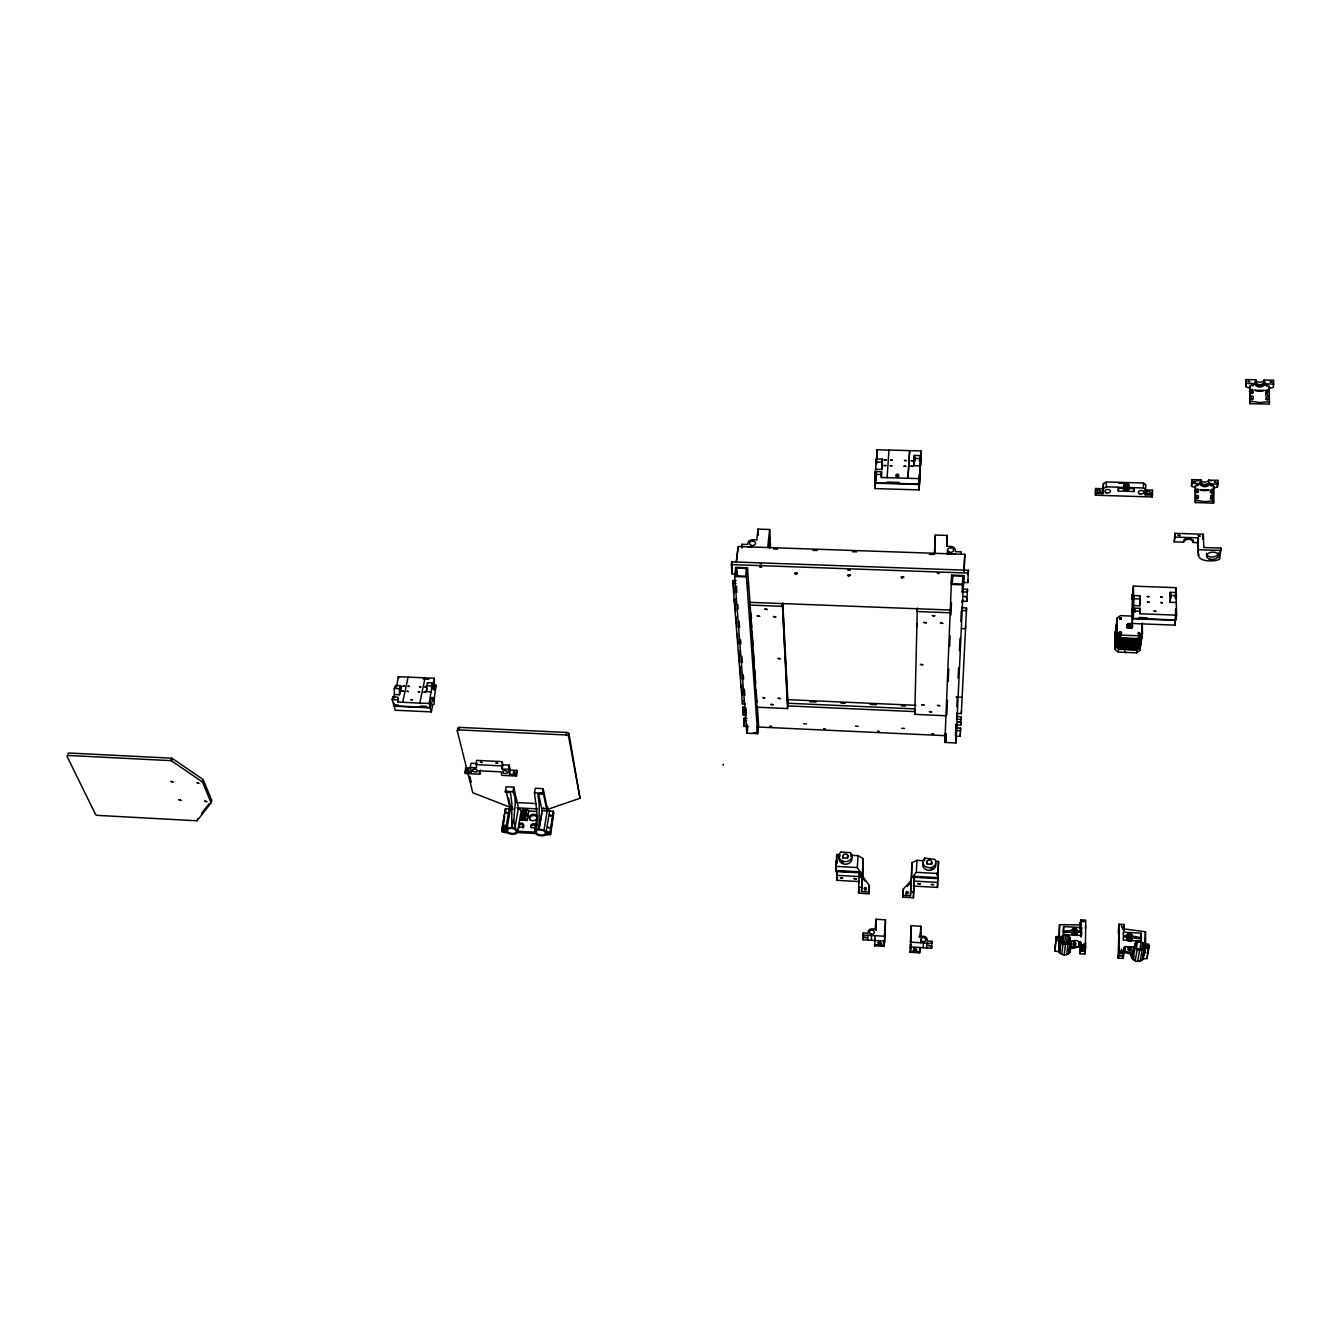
<?xml version="1.0" encoding="UTF-8"?>
<svg xmlns="http://www.w3.org/2000/svg" width="1341" height="1341" viewBox="0 0 1341 1341"><rect width="100%" height="100%" fill="white"/><g stroke="black" fill="none" stroke-linecap="round" stroke-linejoin="round"><path stroke-width="1.5" d="M1085.422 946.712L1085.389 948.69L1085.757 920.161L1080.863 919.876L1080.192 924.787M919.423 478.62L881.339 477.48L881.54 471.73L875.237 471.546L875.036 482.743L919.306 484.084L920.664 455.605L914.361 455.42L913.841 465.696L920.144 465.88M881.54 471.73L881.339 477.48M881.858 460.851L881.909 469.451L875.623 469.266L875.237 474.479M881.624 464.489L882.479 459.192L876.209 459.008L875.623 469.266M1079.941 953.753L1080.494 948.355L1085.422 948.657L1084.869 953.987L1079.941 953.753C1079.119 942.036 1084.031 947.115 1070.537 948.54L1070.084 951.909C1067.704 956.083 1060.882 955.747 1058.602 951.657L1059.926 940.996L1056.205 940.343L1056.222 938.868L1060.932 939.136C1061.603 943.192 1067.972 944.198 1069.95 940.594L1069.967 937.493L1067.402 935.146L1063.765 934.928L1060.848 938.298L1056.222 938.03L1056.239 936.554L1059.424 936.756L1059.541 924.653L1079.941 924.921L1080.863 919.876M1070.856 946.109L1080.125 946.746L1080.125 947.919L1080.192 946.126M1080.243 927.855L1080.176 927.888M1080.444 926.061L1080.561 922.088M1063.514 932.364L1081.567 932.196L1081.567 935.532L1063.648 934.493L1063.698 926.564L1081.584 927.603L1080.896 935.834L1081.584 927.603M884.188 945.204L874.617 944.634L874.634 945.824L884.172 946.411L884.423 941.08L863.185 939.806L863.286 932.934L868.063 933.219L868.13 931.76A3.839 3.302 2.7 0 1 872.388 928.927L875.287 929.095L875.908 919.255L885.446 919.809C885.596 930.051 884.473 930.604 885.211 930.486L885.395 928.995M1073.152 935.381L1072.163 934.325L1072.984 933.487L1077.058 934.392L1074.778 933.034L1072.163 934.325L1073.286 931.995L1072.163 934.325M1072.565 935.063L1072.599 932.682L1072.934 935.297L1073.722 933.671L1072.264 933.051L1073.722 935.347L1072.163 934.107M1072.616 931.66L1072.616 930.419L1063.53 931.123L1063.212 934.811L1066.447 935.465M1073.085 935.079L1072.817 932.297L1073.085 935.079L1072.28 934.593M1076.471 930.704L1074.459 930.889L1073.739 928.056C1071.073 933.235 1083.193 930.838 1072.18 929.732C1074.258 927.285 1079.639 930.201 1073.839 928.492M1072.163 932.649C1074.644 935.18 1081.014 934.778 1072.163 932.649L1072.699 933.068M1072.8 933.973L1072.28 933.135L1074.476 933.789L1074.476 935.465L1072.582 933.386L1076.454 933.621L1076.94 932.464M1073.538 930.956L1075.8 930.956L1074.459 931.107L1074.51 928.19L1075.264 930.855L1077.074 929.816M1076.22 935.213L1075.247 935.431L1075.499 931.911L1074.744 933.453L1073.186 933.437M1076.622 932.917L1075.7 933.185L1076.94 933.923L1076.454 935.28L1077.058 932.934M1073.202 928.86L1076.957 929.548M1075.968 927.972L1076.421 930.369M1120.657 632.818C1119.634 632.952 1120.506 630.857 1121.11 633.656M1119.953 618.989C1121.914 617.581 1119.232 618.419 1120.271 618.905M885.446 919.809L884.574 942.505L883.149 943.142M884.172 946.411L885.077 930.386M887.088 477.782L888.966 450.04L920.999 450.928L920.462 465.511L920.597 463.735M888.966 450.157L877.031 449.704L876.595 463.969M1124.563 948.322L1124.915 947.031L1123.339 952.093L1124.63 947.484L1124.529 949.277M1058.854 937.61L1059.541 924.653M1060.429 939.723L1060.446 937.845L1060.58 939.639M1060.932 939.136L1061.133 940.292A4.794 4.04 10.9 0 0 1070.336 939.27L1069.867 942.622M896.693 476.608C895.268 472.887 900.079 474.161 898.319 477.044L898.353 474.714C899.124 477.396 895.185 476.809 897.045 474.278L897.028 476.357L898.135 474.446L898.118 476.642M1058.602 951.657L1054.898 951.004L1054.914 949.545M1054.948 947.249L1054.931 948.707L1056.239 936.554M919.373 483.028L919.39 484.369L919.876 472.334L919.172 489.918L875.053 488.577L875.69 471.043L875.237 483.045L875.153 481.704M1193.239 542.485A4.861 3.034 -3 0 0 1188.914 539.3A4.861 3.034 -3 0 0 1183.583 542.166L1174.23 541.848L1174.984 537.087L1198.385 537.858L1197.58 542.636L1193.239 542.485L1192.887 539.702M1085.556 944.198L1085.556 942.589M1198.033 552.626L1197.58 542.636M1201 482.224L1200.027 482.19L1200.078 483.816A4.995 3.202 -4 0 0 1201.15 485.492L1202.642 486.297A4.794 3.939 -8.9 0 0 1206.431 486.414L1208.157 485.71A4.995 3.202 -4 0 0 1209.783 484.101L1208.828 482.442A4.006 2.565 -4 0 1 1204.553 484.487A4.006 2.565 -4 0 1 1201 482.307L1200.899 479.86L1191.898 479.592L1191.546 486.297L1195.233 487.554L1195.334 502.573L1213.488 503.143L1213.672 486.113L1213.488 503.143M1200.027 482.19L1202.592 484.822A4.995 3.202 -4 0 0 1206.364 484.922L1209.8 482.475M1200.899 479.86L1200.899 479.944A4.006 2.565 -4 0 0 1204.453 482.123A4.006 2.565 -4 0 0 1208.71 480.162L1217.762 480.346L1217.41 487.068L1213.32 488.107M914.294 880.618L914.327 879.495L913.389 897.766L902.979 897.163L903.348 889.049L911.277 880.249M903.348 889.049L902.979 897.163M1079.337 944.483L1079.488 942.069L1079.22 946.696C1081.6 944.148 1079.019 938.382 1071.509 941.231C1069.095 945.439 1062.256 945.087 1059.926 940.996M1120.54 618.587L1120.506 619.073M914.126 460.784L914.143 459.946M914.327 457.532L915.383 460.784M914.361 455.42L913.841 465.696M858.91 880.886L858.91 882.546M859.279 877.617L859.246 875.79L859.078 877.433M919.272 477.379L920.798 460.214L920.747 462.293M919.457 474.111L919.172 489.918M920.999 450.928L920.429 460.935L919.172 460.516M919.993 457.65L920.613 457.667M903.013 895.369L910.455 895.788L911.93 862.699L916.959 860.335L922.675 860.654M946.075 715.759L914.78 714.351L917.311 608.026M920.63 456.862L920.664 455.605M910.053 952.261L910.086 951.071L919.658 951.657L919.624 952.848L910.053 952.261L910.589 943.829L911.21 949.059M911.595 876.846L911.93 862.699M910.69 939.521L910.455 948.623M910.757 940.544L911.092 931.744L911.159 941.08M910.992 936.052L911.26 925.692L920.814 926.245L920.479 936.621L920.546 935.398M913.389 897.766L914.16 876.31L937.795 877.634L937.761 878.623L914.143 877.316L914.16 876.31M1142.063 627.739L1141.979 627.99M922.256 877.4L914.461 876.964L914.26 881.389M876.31 475.737L876.411 473.205M920.479 936.621L920.613 932.313M920.831 942.656L920.915 939.454M924.586 860.754L924.67 858.123L935.012 859.43A6.621 5.565 4 0 1 930.252 867.694A6.621 5.565 4 0 1 922.91 860.637L924.67 858.123M934.66 554.369L935.046 543.977M946.897 545.703L947.282 535.428L935.347 535.025L934.845 550.765C935.867 553.146 934.442 546.675 934.962 551.201L935.398 550.229M859.816 876.126L859.832 875.053L859.665 877.701M931.693 946.159L931.609 948.221L923.245 947.718L923.396 942.907L910.405 942.136L911.26 925.692M926.983 864.174L927.084 861.19A2.498 2.095 4 0 1 931.358 860.972A2.498 2.095 4 0 1 929.782 864.241A2.498 2.095 4 0 1 926.899 861.576L927.134 861.073M926.815 947.936L926.983 943.142L923.396 942.907M835.694 870.477L859.112 871.767L859.128 872.773L835.711 871.482L836.734 854.485L839.583 854.636M881.909 469.451L882.479 459.192M868.968 893.777L868.968 891.966L861.542 891.547L862.581 876.059L869.37 885.663L868.968 893.777L858.609 893.19L859.112 871.767M861.542 891.547L863.051 858.525L858.089 855.642L850.512 855.223L851.937 857.905A6.554 5.532 0.5 0 1 843.891 864.09A6.554 5.532 0.5 0 1 840.204 855.424M931.609 948.221L931.878 941.348L927.084 941.064L927.167 939.622A3.839 3.302 5.2 0 0 923.245 936.286L920.328 936.119M947.4 553.799L947.551 549.994M913.204 886.049L937.46 887.407L937.661 882.395L914.26 881.087M937.778 880.316L938.516 861.509L935.632 861.358M965.637 625.945L965.537 628.694L961.48 628.543M961.732 607.741L966.543 607.926L966.425 610.691L961.614 610.507M962.05 601.187L966.895 601.371L966.995 598.589M962.654 588.012L962.603 589.135L967.464 589.319L967.347 592.085L962.486 591.917L963.257 588.045L962.486 591.917M963.475 583.536L962.922 582.396L967.816 582.581L967.934 579.781M968.403 570.277L968.303 573.06L731.381 564.595L731.717 561.862L968.403 570.277L967.816 582.581M1124.814 951.406L1123.339 951.423L1124.244 951.473L1125.635 946.545L1124.814 951.406L1123.339 951.691L1125.065 946.612L1133.514 947.014L1139.565 950.786L1145.18 948.137L1148.935 947.936L1148.902 946.444L1144.141 946.159L1143.94 947.081C1141.794 950.987 1134.939 949.411 1134.67 944.969L1136.045 942.17L1141.258 941.6L1143.89 943.963L1143.588 948.892M963.81 575.524L955.965 742.964L944.869 742.445L951.708 575.088L963.81 575.524L963.441 584.86L951.289 584.408L951.708 575.088M946.075 733.493L945.74 741.808L946.075 734.197M946.847 714.77L947.45 700.22M948.204 681.496L948.724 669.008M949.663 646.144L950.082 635.735M950.937 614.949L951.456 602.461M952.227 584.156L952.579 575.825L962.872 576.194L962.553 584.123L952.227 583.737L952.579 575.825M956.133 726.939L956.099 727.895L960.575 728.096L960.474 730.778L955.982 730.577L956.686 726.973M955.965 742.964L956.334 733.996M956.854 724.006L955.982 730.577M957.357 712.423L956.552 718.273M962.251 609.434L962.369 606.668M962.704 599.544L962 602.293M964.045 571.501L964.782 554.336L738.137 546.508L736.259 562.617L738.103 547.748M964.112 570.763L964.782 554.336M956.016 736.175L960.206 736.36L960.307 733.695M956.753 725.833L956.25 724.861L960.759 725.062L960.86 722.38M956.619 716.547L961.145 716.748L961.044 719.43L956.519 719.229M956.787 713.446L961.329 713.647L961.43 710.948M1085.238 951.44L1080.31 951.138L1085.238 951.356L1084.869 954.038L1085.053 946.947M1080.46 946.662L1080.695 942.572L1080.46 948.389M1085.523 928.408L1085.54 925.608M1123.959 928.441L1123.859 930.252L1123.926 924.485L1119.014 924.2L1118.83 952.78L1123.825 953.049L1123.188 958.429L1118.243 958.128L1118.83 951.037M1255.914 382.202L1254.874 382.185L1254.958 383.878A5.33 3.537 -6.4 0 0 1256.048 385.722L1257.623 386.594A5.129 4.274 -13.3 0 0 1261.646 386.694L1263.49 385.906A5.33 3.537 -6.4 0 0 1265.284 384.113L1265.267 382.42L1264.245 382.403A4.291 2.85 -6.5 0 1 1259.618 384.699A4.291 2.85 -6.5 0 1 1255.914 382.302L1255.763 379.788L1246.191 379.57L1245.806 386.694L1249.695 388.085L1249.98 403.658L1269.29 404.127L1269.357 386.309L1268.519 392.041L1267.144 391.89A5.565 3.688 -6.5 0 1 1268.469 389.862L1268.988 389.493M1254.874 382.185L1257.523 385.085A5.33 3.537 -6.5 0 0 1261.546 385.169L1265.267 382.42M1255.763 379.872L1255.763 379.788A4.274 2.85 -6.5 0 0 1259.484 382.286A4.274 2.85 -6.5 0 0 1264.06 380.073L1273.699 380.19L1273.313 387.348L1268.921 388.521M913.908 883.685C913.539 894.246 914.344 873.343 913.992 883.887M937.795 877.634L937.979 873.494L916.339 872.304L911.075 878.69M961.179 554.135L961.279 551.838L955.261 551.637L955.345 550.045A4.811 3.654 1.1 0 0 950.417 546.441L946.78 546.323M944.869 742.445L945.271 733.493M876.578 459.175L877.031 449.704M931.878 941.348L931.777 943.427L926.983 943.142M937.761 878.623L938.516 861.509M937.46 887.407L937.845 878.254L928.106 877.718M1142.214 625.074L1141.996 628.812L1142.079 627.169M910.925 883.518C911.494 873.427 910.438 893.81 911.008 883.719M946.78 546.357L947.282 535.428M955.462 736.008L955.965 724.207M956.82 706.875L957.306 696.482M958.111 678.345L958.597 667.919M959.435 650.703L960.022 638.215M960.81 621.57L961.296 611.161M962.168 592.437L962.872 576.194M919.658 951.657L919.859 947.517L910.304 946.947M920.814 926.245L920.362 936.89L920.429 935.666M919.624 952.848L919.876 947.584L923.245 947.718M967.582 574.669L967.783 570.629M960.206 736.36L960.575 728.096M960.759 725.062L961.145 716.748M961.329 713.647L966.543 607.926M966.895 601.371L967.464 589.319M510.284 807.634L509.194 808.891L505.44 808.707L501.785 829.308L511.726 827.632L511.876 803.51L510.401 792.531L505.507 792.28L505.926 786.765L513.754 787.167L512.949 791.71C519.369 803.728 508.943 821.48 517.643 831.219L534.539 832.141L534.724 830.867C539.719 820.474 535.461 804.533 534.523 792.816L535.31 788.273L543.155 788.659L547.446 809.428L549.592 811.02L546.206 831.705L549.994 831.906L550.229 832.979L545.351 832.727A4.744 2.514 9.3 0 0 538.395 829.978A4.744 2.514 9.3 0 0 537.758 834.102A4.744 2.514 9.3 0 0 545.2 833.683L550.33 833.515L550.564 834.588L545.519 835.091A6.236 3.285 9.3 0 1 536.853 834.622L535.361 833.515L517.425 832.543L516.402 833.515A6.219 3.285 9.7 0 1 507.77 833.046L502.422 831.99L502.154 830.917L504.719 816.501M934.426 553.213L935.347 535.025M934.61 552.576L934.794 548.955M1144.091 946.679L1144.376 944.969M876.377 472.987L875.053 488.577M910.455 895.788L911.176 882.093L907.287 886.451M911.092 936.336L911.059 934.828M910.757 948.875L910.69 944.114M916.339 872.304L916.959 860.335M433.478 688.637L434.065 685.117L436.11 685.201L434.333 690.112L434.333 678.261L398.294 676.669L396.517 687.061M914.78 714.351L915.065 708.903L788.039 703.237L782.775 602.897M1130.932 939.136L1128.602 939.002C1127.513 941.55 1126.021 936.722 1129.759 938.365L1131.921 939.253L1131.754 940.393C1129.91 941.499 1131.167 938.13 1131.905 937.996M864.861 881.071L862.598 877.869L862.749 875.153L862.699 877.4M917.21 608.78L917.043 611.53L950.266 612.803L950.383 610.038L749.937 602.327L756.877 707.176L787.536 708.568L788.039 703.237M916.808 626.783L916.959 624.034M919.809 460.902L919.993 457.264M1131.083 946.696L1130.882 949.981L1127.882 949.495L1129.826 948.322L1131.351 949.696L1130.849 946.83M885.345 925.893C884.624 940.477 884.339 933.118 884.943 934.979L885.127 933.487M914.964 457.13L915.4 460.399L914.143 460.365M874.634 945.824L874.969 939.086M875.623 928.592L875.824 925.324M876.327 928.978L876.26 930.201M1133.648 605.562L1133.799 595.605L1139.85 595.823L1139.716 605.797L1133.648 605.562L1133.732 610.742L1134.1 608.144L1140.185 608.378L1139.85 613.759L1176.593 615.167L1176.258 602.059M875.472 479.123L875.623 473.976L875.472 481.017M868.968 891.966L869.37 885.663M1138.677 633.321C1138.123 631.494 1140.856 635.181 1139.213 633.002M863.185 939.806L863.286 932.934M1142.146 628.426L1141.945 630.907M1170.14 602.277L1170.224 592.32L1176.308 592.538L1176.241 602.511L1170.14 602.277C1171.598 589.437 1169.888 594.029 1171.246 597.415M858.609 893.19L858.877 889.318M859.749 877.232L860.034 872.421M862.984 878.238L863.051 858.525M882.244 464.539L882.479 461.237M861.995 874.466L857.268 867.543L858.089 855.642M858.743 881.54L836.7 880.316L836.868 871.197L852.306 872.052M836.7 880.316L837.22 873.276M835.711 871.482L836.583 860.017L836.667 863.738M1139.196 634.042L1139.196 632.885M1265.82 399.249L1268.016 399.316M1059.558 941.65L1058.77 947.953L1059.591 940.527L1059.859 949.411M1250.667 398.897L1252.88 398.947M1130.53 946.914L1130.245 950.149L1130.212 946.997M1175.387 598.639L1175.806 587.66L1133.363 586.118L1132.508 599.678L1132.206 594.314L1131.955 596.142L1132.642 606.45M1265.887 390.482C1265.988 399.3 1270.698 387.281 1265.887 390.382M1210.303 498.366L1212.381 498.433M786.932 689.66L787.184 686.978M1127.161 938.382L1128.016 940.427L1127.731 937.627L1127.094 939.655C1128.435 935.884 1133.983 942.572 1131.553 938.247C1130.681 943.813 1132.508 936.32 1131.133 939.086L1129.373 939.119L1128.619 940.678L1127.178 940.041L1128.804 938.398L1131.452 938.834L1129.39 940.795L1129.373 939.119M1195.837 491.761L1197.915 491.812M1196.071 497.93L1198.133 497.997M787.536 708.568L782.406 603.567L787.787 705.902L914.931 711.602M783.345 621.537L783.613 618.821M757.699 725.498L756.927 732.991L753.256 732.823M750.273 607.037L747.49 567.763L735.706 567.344L734.65 576.496L746.853 733.192L757.682 733.695L758.587 724.878L757.263 706.271M1129.843 946.997L1129.508 950.166L1129.474 947.014M746.853 733.192L747.607 726.151M767.722 547.446L769.633 529.494L757.967 529.108L756.793 539.887M769.03 546.877L769.399 543.289M769.7 548.335L769.918 538.378C769.265 554.99 770.941 542.719 769.633 529.494M746.199 715.289L743.316 715.155L743.165 706.942L744.808 707.009M748.328 726.554L744.205 726.369L744.054 718.189L746.92 718.323M744.205 726.369L744.054 718.189M1080.695 924.653L1080.846 923.144M741.137 687.648L741.422 685L742.227 695.107M751.195 620.263L751.496 617.564M745.361 703.958L742.411 703.824L742.696 701.175L744.372 701.259M743.316 715.155L743.165 706.942M746.535 568.416L745.663 576.211L735.622 575.842L736.511 568.064L746.535 568.416L746.82 572.557M757.682 733.695L746.468 576.932L747.49 567.763M734.248 601.891L734.617 598.723M741.64 546.558L741.891 544.295L747.742 544.496L747.909 542.921A4.71 3.604 -4.3 0 1 753.24 539.736L756.793 539.853M735.756 619.659L736.058 616.961L736.863 627.27M1145.264 494.93L1145.885 484.855L1143.437 483.028L1106.359 481.939L1103.475 483.598L1102.872 488.711L1095.664 488.493L1095.446 490.303L1095.463 495.215L1152.271 496.958L1152.422 490.203L1145.164 489.985L1145.264 494.93L1152.539 495.147M1095.463 495.215L1095.664 488.493M735.287 574.032L732.119 573.914L731.717 561.862M742.411 703.824L732.856 583.234L733.175 580.519L736.209 580.619M736.963 575.205L737.198 571.35M1095.664 493.421L1102.889 493.639L1103.475 483.598M1080.628 925.189L1080.846 923.597M1118.629 929.782L1118.595 934.258L1118.645 926.413M1054.898 951.004L1056.222 938.868M1080.176 928.726L1080.393 926.916L1080.176 928.492M1080.578 944.852L1080.812 943.041C1080.343 948.657 1080.611 934.442 1079.153 946.679L1079.337 941.7L1079.22 946.696M509.127 791.76L507.3 791.877M1059.977 937.912L1059.625 936.336M1058.77 947.953L1059.39 942.12M1060.731 940.527L1061.167 936.973M1059.424 952.78L1060.765 942.12M1059.641 953.065L1060.982 942.405M1141.996 628.728L1142.096 626.985L1142.029 628.242M1061.318 942.84L1062.206 935.716M1134.318 487.588L1133.95 491.51L1118.31 491.041L1118.662 487.571M1063.078 931.459L1063.698 926.564M1062.642 943.846L1063.765 934.928M1061.703 954.373L1063.061 943.712M1064.452 943.947L1065.592 935.029M1064.151 954.943L1065.525 944.282M1083.578 946.176L1083.88 943.913L1083.595 945.874M1066.263 944.064L1067.402 935.146M1066.598 954.675L1067.989 944.014M1068.023 943.243L1068.945 936.119M1069.28 942.84L1069.967 937.493M1068.375 953.769L1069.23 950.115L1068.794 953.485M1068.811 950.4L1070.101 942.941M1069.431 952.697L1070.856 942.019M1080.511 943.896L1080.695 942.555M1074.158 947.618L1070.537 948.54L1071.509 941.231M1132.676 616.122L1120.389 615.653L1117.053 618.117L1116.567 635.433L1121.713 639.975L1136.632 640.579M1115.159 633.723L1116.684 622.341M1114.891 649.362L1115.142 632.349L1114.891 649.362L1118.243 652.095L1136.615 652.832L1139.917 650.368L1142.465 633.338L1142.297 623.146M1117.053 618.117L1117.187 632.349L1115.259 645.172L1120.406 649.362L1121.981 638.031M1120.255 618.553L1121.244 618.268L1119.601 618.335M1079.689 926.162L1081.047 922.206M1080.645 925.324L1080.846 923.815L1080.561 925.575M1118.243 652.095L1118.629 649.279L1115.259 646.546M1117.187 632.349L1120.59 635.098L1120.188 637.947L1138.71 638.685L1142.046 636.204L1141.895 627.219M1080.896 926.463L1081.232 924.016M1080.896 937.091L1081.567 932.196M1080.343 946.428L1080.125 947.919L1080.209 946.143L1082.288 946.428M1080.561 925.608L1080.745 924.267L1080.243 925.944M1133.631 596.711L1133.799 595.605M1133.681 599.947L1133.363 586.118M876.008 475.267L876.126 473.658M1175.353 610.574L1175.822 608.596L1174.934 625.141L1132.34 623.498L1133.195 606.987L1132.642 618.268L1133.011 617.296M1134.1 608.144L1133.078 618.352L1175.789 619.978L1176.593 615.167M1152.422 490.203L1152.271 496.958M1123.959 928.223L1123.54 929.648M539.987 793.134L541.798 793.218M1139.85 595.823L1139.716 605.797M1140.185 608.378L1139.85 613.759M1136.917 638.618L1135.257 649.949L1140.353 645.993M1123.909 949.529L1124.278 947.249M1136.615 652.832L1137.034 650.033L1140.353 647.552M1138.71 638.685L1139.129 635.818L1142.465 633.338M1142.163 625.895L1141.912 635.533M931.677 864.308L931.593 862.665L931.509 864.342M547.446 809.428L580.016 798.247L568.986 733.745A2.062 1.157 9.2 0 0 566.723 732.454L459.51 727.392A2.062 1.14 10.9 0 0 457.801 728.481L457.315 730.996L466.785 768.829M1198.385 537.858L1198.116 555.006A10.879 6.722 -3.2 0 0 1205.66 560.555A30.675 19.025 -3.4 0 0 1211.543 560.89A10.896 6.722 -3.3 0 0 1217.729 559.968L1219.505 559.197L1221.014 548.1L1203.832 547.514L1203.313 534.254L1174.867 533.316L1174.23 541.848M1120.992 633.287L1119.601 633.287M1080.075 929.162L1080.377 927.234M1123.356 929.263L1123.959 927.603M550.33 833.515L553.582 812.294L553.364 811.221L549.592 811.02M580.016 798.247L568.567 736.276A2.062 1.157 9.2 0 0 566.304 734.985L566.723 732.454M550.564 834.588L553.699 812.847M568.567 736.276L568.986 733.745M1170.224 592.32L1170.676 597.063M1170.626 597.399L1170.592 593.828M549.994 831.906L553.364 811.221M794.526 573.227C801.382 571.45 790.955 576.043 797.493 573.345M1119.014 924.2L1118.243 958.128M1118.495 930.905L1118.679 929.112M1191.546 486.297L1191.898 479.592M539.736 826.039L541.881 813.149M546.206 831.705L544.027 830.113L547.849 806.964M1176.308 592.538L1175.554 597.248M1176.007 594.465L1175.487 597.583M1195.233 487.554L1195.552 485.576L1195.334 502.573M534.539 832.141L535.327 826.693A2.464 2.045 -12.7 0 1 531.455 827.347A2.464 2.045 -12.7 0 1 532.008 824.061A2.464 2.045 -12.7 0 1 535.579 825.117L536.936 817.859L536.517 818.898A3.939 3.269 -12.6 0 1 530.349 819.938A3.939 3.269 -12.6 0 1 531.237 814.708A3.939 3.269 -12.6 0 1 536.936 816.384L537.003 817.44M536.232 829.693L537.171 824.061M544.027 830.113L538.998 829.09L539.199 804.918L537.842 793.956L542.753 794.207L543.155 788.659M542.753 794.207L543.088 792.129L547.078 811.355L542.082 810.45L538.613 793.855M542.082 810.45L538.998 829.09L536.065 828.922M1123.104 929.397L1123.926 924.485M1123.389 929.011L1123.758 926.799M1123.859 930.252L1124.076 928.894L1145.449 931.777L1145.65 943.947L1148.868 944.131L1147.259 955.345M1133.514 947.014L1132.659 951.875L1123.188 952.16L1132.223 954.306L1133.48 951.808M1123.758 951.004L1123.339 952.579L1124.529 950.249M1123.775 953.082L1124.16 947.718M1124.244 951.473L1125.065 946.612M524.314 815.948C525.119 820.642 523.56 814.456 526.007 814.959L527.868 816.334L527.164 820.457L524.314 820.306L524.163 818.63M524.297 817.809C525.136 820.273 522.973 810.702 524.666 818.245M528.773 811.003L528.002 815.512L525.152 815.362L525.085 808.925L527.013 809.025L528.773 811.003L536.165 811.389M527.164 820.457L525.387 818.496L526.007 814.959M528.002 815.512L526.342 812.981L527.013 809.025M1118.243 958.077L1118.679 955.53L1123.624 955.815L1118.679 955.446M1123.339 952.579L1123.674 950.803M517.643 831.219L521.196 810.601L518.414 807.902L513.754 787.167M524.381 814.49L523.392 820.256L520.593 820.105L522.135 814.741L524.096 816.133M524.8 817.423L524.465 815.127L521.431 815.16L523.141 808.824L524.599 808.908L525.219 812.462M520.593 820.105L522.135 814.741M521.431 815.16L523.141 808.824M523.392 820.256L523.577 814.825M524.951 816.602L523.912 812.847L524.599 808.908M524.448 819.485L523.878 815.915M524.448 812.629L524.8 814.926L524.884 812.646M513.033 820.189L511.726 827.632L514.642 827.783M514.827 828.554L518.414 807.902M1202.491 539.032L1203.313 534.254M1145.18 948.137L1143.219 958.815C1139.179 964.984 1128.066 959.184 1131.72 952.16M1131.636 957.675L1132.659 951.875M505.557 829.509L509.194 808.891M470.607 768.091L465.729 767.84L465.293 773.489L479.776 774.21L478.938 770.757L501.031 771.863L501.836 775.333L516.402 776.053L516.821 770.388L510.284 770.069L509.178 765.141L502.892 764.823L502.171 761.621L476.491 760.364L476.474 767.773L470.205 767.471L471.009 763.247L477.279 763.565M507.049 828.135L510.686 807.5L472.77 792.715L467.791 772.802M516.402 776.053L516.821 770.388M501.785 829.308L502.037 830.381L506.881 830.649A4.744 2.498 9.7 0 1 512.748 828.604A4.744 2.498 9.7 0 1 515.246 832.895A4.744 2.498 9.7 0 1 507.468 831.655L507.904 827.213M1132.29 958.547L1134.168 947.886M1134.385 946.997L1135.022 943.427M1132.961 959.418L1134.939 948.892M516.067 774.612L509.53 774.293L510.284 770.069M502.406 828.319L505.44 808.707M502.422 831.99L503.512 825.821M1135.089 947.517L1136.045 942.17M1217.762 480.346L1217.41 487.068M1133.38 959.754L1133.983 956.384M1136.313 948.506L1137.587 941.382M1135.173 960.86L1137.067 950.216M509.53 774.293L508.423 769.365L509.178 765.141M505.507 792.28L505.875 790.218L510.284 809.428L513.419 809.159M1140.37 938.097L1141.258 933.202L1123.272 932.146L1123.305 935.498L1132.29 936.018L1141.09 937.778L1141.107 939.035L1123.305 936.756L1123.339 940.108L1141.375 941.164L1141.258 933.202M1141.325 937.812L1140.671 941.483L1135.559 941.851M508.423 769.365L502.121 769.063L502.171 761.621M502.121 769.063L502.892 764.823M1137.637 961.43L1139.565 950.786M1139.649 950.501L1141.258 941.6M1141.543 949.696L1142.834 942.572M1140.101 961.162L1142.046 950.518M1145.449 931.777L1144.694 944.768M1145.449 943.494L1144.611 945.019M1142.918 949.294L1143.89 943.963M1245.806 386.694L1246.191 379.57M1142.18 960.089L1144.124 949.445M1142.398 959.838L1144.342 949.177M1143.018 956.451L1145.516 947.735L1144.342 953.568M1249.695 388.085L1250.097 385.873L1249.98 403.658M1219.74 554.973L1221.014 548.1M1147.209 953.032L1147.879 949.478M1143.219 958.815L1146.957 958.597L1148.935 947.936M479.776 774.21L480.564 770.002M465.293 773.489L465.729 767.84M847.546 575.155C854.485 573.361 843.875 577.971 850.512 575.255M1175.688 618.922L1175.37 619.961M1145.214 949.311L1144.091 955.127L1145.164 949.277M457.315 730.996A2.062 1.14 10.9 0 1 459.024 729.906L459.51 727.392M875.941 929.95L876.025 928.726M432.456 684.094L431.4 687.33L431.936 684.078M425.047 677.943L419.75 703.12L397.959 702.03L397.891 697.286L392.729 697.052L392.175 699.616L393.952 705.869L430.176 707.528L429.103 703.455L432.64 682.871L427.477 682.636L426.337 691.638L431.5 691.872M434.333 678.261L432.422 687.38L432.64 682.871M394.019 703.287L395.176 710.227L431.333 711.903C426.472 698.359 436.63 690.062 430.528 706.523M431.333 711.903L432.825 704.595L434.216 704.193L433.931 697.454M434.518 697.756L433.897 700.723L436.11 685.201M426.337 691.638L426.958 688.654M399.903 689.928L401.143 687.263L400.121 687.212M402.669 702.332L408.1 677.188M397.959 702.03L397.891 697.286M392.729 697.052L393.349 699.231L394.388 694.504L399.534 694.722L401.143 687.263M393.952 705.869L394.237 704.545M1144.158 946.377L1143.94 947.299A4.844 4.057 13.5 0 1 1134.67 945.187L1134.67 944.969M900.917 577.083C907.958 575.272 897.163 579.915 903.918 577.183M1131.117 955.546L1131.586 953.468M1070.084 951.909L1070.118 947.735M842.818 862.548L841.494 861.609L842.601 862.632M1146.086 494.293C1157.367 493.79 1143.756 488.627 1147.46 493.354M885.278 929.263L884.44 930.838M885.01 933.755L884.624 935.197L884.239 934.107M211.107 802.79L202.474 782.004L171.279 760.665L68.458 755.469A2.028 1.023 15.9 0 0 67.134 756.508L95.462 814.238A1.944 0.955 15.1 0 0 97.809 815.395L197.077 820.793L211.107 802.79L211.761 800.342L203.145 779.54L171.983 758.201L69.229 753.039A2.028 1.023 15.9 0 0 67.905 754.061M1096.569 492.784C1107.666 492.214 1094.273 487.185 1097.877 491.845M197.077 820.793L197.73 818.379M202.474 782.004L203.145 779.54M1128.099 934.174L1127.144 935.532L1128.569 936.085L1127.429 935.8L1128.569 936.085L1129.306 933.487L1129.29 936.42L1128.368 936.068L1131.703 935.8L1131.385 934.224C1129.055 932.112 1124.479 936.152 1129.323 936.202L1130.077 933.453C1131.469 940.628 1122.585 932.112 1131.217 934.359L1127.915 934.241L1127.58 935.482M171.279 760.665L171.983 758.201M931.341 884.49L933.805 884.641L931.358 884.557M770.337 544.195L769.298 546.105M1076.806 933.386L1076.521 932.515L1077.058 934.61L1076.857 933.319M394.321 697.655L394.723 696.331M1123.456 952.11L1123.976 950.467L1123.792 953.568L1118.847 953.267M1183.583 542.166L1183.952 539.82M1208.794 482.525L1208.727 480.078M898.403 474.999L897.347 475.72L896.475 474.664M1264.211 382.487L1264.094 379.972M1131.754 940.393L1130.178 940.762L1131.335 938.616M1074.443 934.023L1072.398 933.856L1073.973 931.827M1127.043 935.063L1128.753 933.805L1130.999 934.275M1074.761 928.877L1072.599 930.47L1081.567 930.939M1076.521 934.191L1072.766 933.638M536.802 820.256L537.221 819.2M518.749 824.799L518.984 824.229A2.464 2.045 -13.2 0 1 522.839 823.575A2.464 2.045 -13.2 0 1 522.286 826.861A2.464 2.045 -13.2 0 1 518.716 825.805L518.682 825.218M399.534 694.722L399.45 688.721L400.724 685.72L395.578 685.502L394.288 688.486L394.388 694.504M469.048 771.88L468.344 770.673L467.204 771.779M1127.613 938.398L1131.368 938.951M923.228 862.464L922.826 863.269A6.621 5.565 4.1 0 0 929.296 870.359A6.621 5.565 4.1 0 0 935.599 863.42M1083.578 947.551L1082.405 947.601M1139.867 634.075L1138.358 634.327M1124.764 651.055L1124.881 652.044M1121.177 619.106L1119.701 619.358M905.678 893.877L907.958 893.76M1079.371 943.544L1079.891 941.818L1080.192 943.393L1079.421 942.689M1130.899 936.219L1131.435 934.928L1129.675 934.191M1129.29 936.42L1127.999 936.119L1130.647 936.286L1131.854 934.66L1128.753 934.007L1131.385 934.224L1130.429 934.325L1131.687 935.599L1131.854 934.66M1131.553 938.247L1129.323 939.555L1127.077 937.979L1128.401 939.404M1131.351 940.292L1131.469 937.845M1076.119 933.839L1072.951 933.638M201.552 813.467L209.213 803.628M1127.831 938.951L1127.848 940.628M1196.574 480.832L1198.854 480.698M1128.703 487.319L1124.479 487.487M1123.859 487.386L1123.54 489.331L1125.065 490.488L1128.703 489.482L1128.066 487.219L1124.512 486.934M1072.599 934.342L1072.599 932.682M1120.774 951.44L1121.797 951.389M550.145 816.049C552.978 814.037 547.798 815.311 551.285 815.915M913.908 949.746C913.808 945.975 918.417 950.886 914.327 950.149C914.998 947.417 917.495 953.233 913.875 950.937M504.484 826.643L505.741 826.71M880.333 944.835C882.177 942.103 876.193 943.243 879.16 945.036M514.86 774.444L514.408 772.969L513.435 774.377M1130.53 628.342C1132.558 625.945 1126.356 625.761 1128.418 628.259M864.442 889.821L866.403 889.72M1075.8 933.872L1076.22 935.431L1075.935 933.587L1076.404 934.962L1076.94 933.923M876.075 475.016L876.193 473.926M1197.714 540.222L1197.764 541.278M1210.202 491.761L1212.029 491.946L1212.214 494.527M1138.056 633.639L1139.682 633.237M1103.492 488.526L1106.392 486.867L1143.521 487.973L1145.985 489.8M760.196 563.907L761.587 563.84M1136.648 640.395L1141.778 636.422M1141.727 636.774L1136.598 640.747L1121.663 640.344L1116.5 635.969M1141.677 637.143L1136.548 641.099L1121.612 640.696L1116.45 636.321M1141.61 637.495L1136.497 641.467L1121.579 640.864L1116.399 636.673M1136.447 641.819L1141.56 637.847M1141.509 638.199L1136.397 642.171L1121.462 641.752L1116.299 637.394L1116.45 624.135M1141.459 638.567L1136.347 642.523L1121.411 642.104L1116.248 637.746M1141.409 638.919L1136.28 642.875L1121.394 642.289M1136.229 643.244L1141.359 639.271M1141.292 639.623L1136.162 643.764L1121.26 643.177L1116.114 638.802M1136.112 644.116L1141.225 640.16M1141.174 640.512L1136.045 644.485L1121.143 644.066M1141.107 640.864L1135.995 644.837L1121.093 644.418L1115.913 640.227M1141.057 641.216L1135.944 645.189L1121.076 644.585M1135.894 645.541L1141.007 641.585L1140.973 635.483M1140.956 641.937L1135.844 645.893L1120.942 645.474L1115.779 641.283L1115.913 628.057M1140.906 642.289L1135.793 646.245L1120.908 645.826M1140.856 642.641L1135.743 646.597L1120.875 646.01L1115.729 641.635M1140.789 642.993L1135.693 646.949L1120.808 646.53L1115.628 642.356M1135.559 647.837L1140.688 643.697M1140.554 644.585L1135.458 648.541L1120.59 648.122L1115.444 643.764M1140.504 644.937L1135.408 648.893L1120.556 648.306M1135.358 649.245L1140.453 645.289M1140.403 645.641L1135.307 649.597L1120.439 649.178L1115.293 644.82L1115.394 631.963M1140.722 635.952L1136.866 638.97L1121.914 638.551L1116.735 634.192M1140.655 636.305L1136.816 639.322L1121.864 638.919L1116.684 634.544M1141.861 635.885L1136.749 639.691L1121.83 639.087M1141.828 636.07L1136.699 640.043L1121.73 639.808L1116.584 635.248M1127.53 939.689L1131.268 938.968M1184.69 539.048L1185.83 538.428M1076.823 930.268L1075.951 930.671L1075.281 928.156L1075.415 931.056L1076.236 930.637M936.772 874.181L936.806 873.075M936.739 875.019L936.772 873.913M1059.457 937.728L1059.591 937.342M1135.19 609.552L1135.207 610.591M1135.207 611.144L1135.224 612.183M1076.052 930.889L1072.951 930.721L1072.431 929.078L1073.839 928.693L1072.18 929.732L1074.493 930.889M1146.605 944.718L1147.51 944.718M1076.857 934.979L1075.935 935.247L1076.136 932.163L1076.069 933.537M1121.545 949.026L1121.948 950.568M1121.311 925.273L1122.048 927.804M1074.459 931.107L1075.415 930.855M1075.164 944.768C1079.304 941.768 1068.324 943.947 1075.164 944.768L1074.812 941.65M1210.99 480.765L1211.929 480.715M1119.936 618.369L1121.16 618.587M170.944 759.308L172.168 759.727M1130.849 938.918L1131.737 938.734M1073.973 928.911L1073.001 928.911M504.836 826.944C504.836 825.637 504.937 823.525 504.4 826.743M1073.169 930.805L1072.783 930.637M1120.992 618.452C1122.987 617.983 1117.12 616.86 1120.724 619.14M1138.878 633.304L1139.599 633.388M1127.312 939.287L1131.133 939.303M1072.984 933.286L1075.7 933.386L1073.823 933.068M1073.42 933.386L1075.7 933.386M1246.392 383.442L1254.958 383.643M1265.368 383.878L1273.95 384.079M1249.292 391.471L1250.667 391.505A5.548 3.688 -6 0 0 1250.114 389.426L1249.745 389.041M1250.399 401.345L1256.551 401.965A9.102 6.018 -6.3 0 0 1263.406 402.132L1269.743 401.814M914.126 458.404L920.429 458.588M875.874 461.991L882.16 462.176M1192.032 483.38L1200.078 483.615M1209.85 483.9L1217.93 484.135M875.036 474.362L881.355 474.546M1118.612 483.213L1128.384 483.498M1124.11 486.28L1128.016 486.397M1118.662 488.141L1134.335 488.61M1194.898 490.689L1196.189 490.722A5.196 3.319 -3.6 0 0 1196.004 489.448M887.206 482.073L899.275 482.425M875.036 483.162L919.289 484.487M1195.669 500.511L1201.452 501.098A8.515 5.414 -3.8 0 0 1207.906 501.299L1213.84 501.065M1183.55 540.758L1184.489 540.775A3.906 2.431 -3 0 1 1187.254 538.613A3.906 2.431 -3 0 1 1191.395 539.283M1193.205 541.077L1192.25 541.043A3.906 2.431 -3 0 0 1191.831 539.669M1198.82 549.726L1221.131 550.481M747.49 546.759L751.848 546.893M946.428 553.615L955.161 553.934M773.439 548.972L777.596 549.123M812.948 550.346L817.105 550.481M852.457 551.704L856.614 551.855M929.38 554.369L933.537 554.52M734.65 576.496L746.468 576.932M1170.592 595.471L1176.694 595.689M732.856 583.234L736.008 583.352M1134.067 598.756L1140.152 598.974M1132.592 603.232L1131.653 610.725L1132.34 623.498M1134.134 610.96L1140.236 611.178M1139.096 617.514L1147.226 617.832M1133.028 618.704L1175.722 620.347M749.636 605.042L782.121 606.3M1120.59 635.098L1139.129 635.818M1121.931 638.383L1136.883 638.785M1121.78 639.456L1136.732 639.858M1121.545 641.233L1136.464 641.635M1136.414 641.987L1121.512 641.4L1116.349 637.025M1121.344 642.641L1136.263 643.06M1136.213 643.412L1121.311 642.825L1116.165 638.45M1136.129 643.948L1121.227 643.529L1116.064 639.154M1121.193 643.714L1136.078 644.3M1135.928 645.356L1121.026 644.954L1115.88 640.579M1120.992 645.122L1135.877 645.725M1135.71 646.781L1120.825 646.362L1115.678 641.987M1120.758 646.882L1135.643 647.301L1140.738 643.345L1140.638 635.517M1120.707 647.234L1135.592 647.669M1135.525 648.021L1120.674 647.418L1115.544 643.06M1120.506 648.658L1135.374 649.078M1135.324 649.43L1120.489 648.826L1115.343 644.468M1118.629 649.279L1137.034 650.033M956.016 697.052L962.134 697.32M423.253 679.015L428.852 679.25M786.916 699.6L915.953 705.332M431.768 684.547L433.83 684.631M809.78 701.745L816.015 702.03M840.991 703.137L845.148 703.321M870.125 704.427L876.36 704.712M901.336 705.819L905.493 706.003M426.27 685.62L431.433 685.854M431.685 686.307L433.73 686.408M431.735 687.967L433.797 688.067M433.394 688.319L435.456 688.402M433.059 689.509L435.104 689.592M394.288 688.486L399.45 688.721M742.864 709.573L745.797 709.707M392.175 699.616L397.338 699.851M429.103 703.455L419.75 703.12M398.344 705.031L394.321 704.846L395.126 705.651M420.471 706.053L426.505 706.338M743.769 720.838L746.635 720.955M803.762 723.788L806.494 723.922M855.457 726.168L858.206 726.286M901.722 728.297L904.488 728.414M394.036 706.171L430.26 707.847M756.575 726.939L945.556 735.689M459.024 729.906L566.304 734.985M475.703 764.588L501.4 765.862M464.925 772.047L471.429 772.382L470.205 767.471M505.121 791.307L512.949 791.71M534.523 792.816L542.384 793.218M515.615 802.488L536.098 803.561M516.805 807.818L537.221 808.891M521.196 810.601L522.219 810.651M522.47 812.763L523.912 812.847M524.398 812.881L526.342 812.981M521.515 818.295L522.973 818.362M523.895 818.412L525.387 818.496M502.154 830.917L507.2 831.185M835.829 866.37L857.268 867.543M836.566 875.304L859.749 876.595M858.542 887.356L861.509 887.524M910.539 891.765L913.523 891.933M1128.753 934.007L1130.647 934.124M1128.2 934.409L1127.261 934.677M1131.972 935.347L1130.111 936.169M1073.521 933.872L1075.398 933.973L1073.169 933.722M1135.592 937.812L1138.777 937.996M1127.731 938.985L1130.698 939.203L1128.401 939.203L1129.323 939.555M1131.486 939.521L1130.949 940.812L1131.083 937.493L1132.022 939.94L1129.725 938.801M863.135 934.995L884.457 936.253M1144.225 945.338L1148.885 945.606M1085.741 946.461L1080.494 945.992L1080.46 948.875L1085.389 949.177M1085.422 948.439L1080.46 948.607L1085.389 948.892M1119.249 950.551L1124.194 950.853M1118.88 952.529L1123.825 952.831L1118.847 952.998M1080.31 951.054L1085.238 951.356M878.154 942.84L881.49 943.041M913.422 949.244L916.758 949.445M1245.588 382.822L1246.644 382.923M1191.411 482.509L1193.121 482.777M1127.999 936.119L1130.245 936.387L1129.29 936.219M1128.804 938.616L1131.05 938.868M1131.938 939.555L1130.463 937.242L1130.497 938.918L1131.921 939.471L1130.145 939.102L1130.178 940.762M1078.667 946.562L1080.125 946.746M1120.255 633.371C1124.496 632.835 1117.656 629.868 1119.836 633.606M1149.405 493.572L1150.461 494.108M1099.888 492.063L1101.011 492.918M1129.323 939.354L1130.279 939.303M1128.401 938.717L1128.234 937.325L1128.25 939.002M1130.497 938.918L1132.005 938.264M1125.719 652.715L1124.781 652.195M1074.795 928.441L1075.717 928.793M1125.3 951.624L1132.223 954.306M1128.066 940.728L1128.619 940.678M1128.401 484.688L1125.35 484.151L1123.641 485.995A2.799 2.062 4.6 0 1 1128.418 484.503M1127.613 935.75L1128.368 936.269L1128.535 933.37M1116.785 633.824L1121.948 638.199M1116.634 634.896L1121.814 639.271M1116.215 638.098L1121.361 642.473M1116.014 639.523L1121.177 643.881M1115.963 639.875L1121.126 644.233M1115.829 640.931L1120.975 645.306M1115.595 642.708L1120.724 647.066M1115.494 643.412L1120.64 647.77L1135.509 648.189L1140.604 644.233L1140.621 635.701M1115.394 644.116L1120.54 648.474M1138.425 633.857C1137.704 629.717 1141.945 635.969 1138.945 632.868M1121.311 632.65L1120.657 633.321L1120.422 632.265M1074.476 933.789L1075.247 935.431M847.68 855.256L847.864 855.776A2.481 2.095 0.5 0 1 844.713 858.089A2.481 2.095 0.5 0 1 843.556 854.703A2.481 2.095 0.5 0 1 847.68 855.256L847.78 858.357M395.578 685.502L395.846 686.441M400.506 690.229L400.724 685.72M398.294 676.669L398.73 678.244M427.477 682.636L427.729 683.575M469.752 776.305L471.244 782.289M505.808 810.316L506.06 811.406M508.524 798.079L510.284 805.723M523.744 816.753L524.314 820.306M523.593 817.574L523.945 819.871M525.085 808.925L525.504 810.819M525.236 810.601L525.588 812.897M524.733 810.987L525.152 812.881M1252.511 392.611L1250.483 392.142L1250.483 395.059M1127.513 938.013L1127.747 939.303M1144.259 944.45L1144.51 946.277M524.934 813.601L525.152 815.362M1074.107 941.6L1074.443 944.802M723.151 764.219L723.252 765.225M1073.47 941.432L1073.739 944.684M1070.336 945.941L1070.537 948.54M733.175 580.519L734.197 593.225M734.617 598.756L735.572 610.708M737.366 633.455L738.17 643.764M738.656 649.949L739.629 662.32M739.964 666.443L740.936 678.814M731.381 564.595L732.119 573.914M736.41 586.151L736.896 592.336M737.852 604.724L738.17 608.848M739.126 621.218L739.612 627.404M740.567 639.774L740.886 643.898M741.841 656.269L742.311 662.454M743.266 674.825L743.601 678.948M744.389 689.257L744.875 695.443M745.831 707.83L746.3 714.015M747.105 724.324L747.591 730.51M736.511 568.064L737.148 576.328M741.891 544.295L742.176 548.067M750.675 612.753L751.698 627.353M751.999 631.527L753.039 646.328M753.324 650.301L754.346 664.935M754.648 669.058L755.67 683.659M756.106 689.727L756.995 702.433M747.557 582.882L748.01 589.085M756.978 715.172L757.414 721.374M1124.076 928.927L1124.194 930.62M1267.765 395.31L1266.474 392.175L1265.569 395.26M757.967 529.108L758.352 535.227M1219.405 556.817L1219.505 559.197M1174.867 533.316L1174.984 537.087M1175.806 587.66L1176.091 597.633M1174.833 621.52L1174.934 625.141M836.734 854.485L836.952 862.833M1143.437 483.028L1143.521 487.973M1146.924 957.122L1146.957 958.597M1141.292 635.45L1141.275 639.808L1141.174 636.154M1139.816 644.283L1139.917 650.368M1133.899 488.208L1133.95 491.51M851.602 854.435L851.652 857.067M1132.29 936.018L1132.307 937.275M1130.698 938.734L1129.759 938.365M1128.77 946.914L1128.804 950.065M1128.2 946.662L1128.234 949.814M1123.557 926.698L1123.54 930.067M1123.322 951.322L1123.188 958.429M1118.277 487.738L1118.31 491.041M1116.181 626.096L1116.047 639.339M1115.662 630.002L1115.511 643.227M862.581 876.059L862.598 877.869M861.978 885.261L861.995 887.055M1106.359 481.939L1106.392 486.867M867.929 935.264L867.962 940.091M1102.872 488.711L1102.889 493.639M871.482 935.482L871.499 940.309M876.209 459.008L876.209 460.265M875.908 919.255L875.841 929.665M874.868 935.683L874.885 940.51M1218.298 552.878A5.951 3.671 -3.3 0 1 1212.298 557.068A5.951 3.671 -3.3 0 1 1206.464 553.196M1199.223 555.107A10.879 6.722 -3.3 0 1 1198.435 553.917M547.011 810.132A4.727 2.531 9.3 0 1 548.184 811.037M517.995 808.606A4.71 2.514 9.8 0 1 519.185 809.511M529.661 819.871A3.939 3.269 -12.6 0 1 532.478 815.68A3.939 3.269 -12.6 0 1 537.221 817.725M523.811 826.609A2.464 2.045 -13.2 0 1 522.856 828.034M519.436 827.85A2.464 2.045 -13.2 0 1 519.017 827.146L519.285 825.57A2.464 2.045 -13.2 0 1 523.761 825.805M531.137 827.799A2.464 2.045 -12.7 0 1 532.897 825.168A2.464 2.045 -12.7 0 1 535.88 826.458M1126.876 626.867A2.682 2.062 6.5 0 1 1130.128 625.526A2.682 2.062 6.5 0 1 1132.072 628.124M1127.412 628.342A2.397 1.827 6.5 0 1 1129.139 625.66A2.397 1.827 6.5 0 1 1131.77 628.057M1128.452 487.42A2.799 2.062 4.6 0 1 1124.512 487.303M1129.038 485.191A2.799 2.062 4.6 0 1 1129.256 485.995M1124.781 490.689A2.229 1.643 4.6 0 1 1127.211 491.108M1128.519 486.783A2.246 1.643 4.6 0 1 1124.378 486.649M1124.211 486.012A2.246 1.643 4.6 0 1 1126.423 484.436A2.246 1.643 4.6 0 1 1128.669 486.146M870.443 933.99A3.822 3.302 2.8 0 1 871.399 933.772M870.359 935.482A2.38 2.062 2.8 0 1 873.259 935.331M861.861 881.775L861.894 882.864L862.213 875.958L861.861 881.775M1118.612 948.925C1118.88 955.362 1119.182 941.114 1118.612 948.925M896.475 474.647L896.458 476.977L896.475 474.647M907.958 478.268L909.651 450.61L907.958 478.268M1079.656 942.941L1079.606 941.818L1079.656 942.941M197.11 782.876L199.038 783.379L197.177 782.758M424.929 687.061L426.488 686.978L424.929 687.061M425.415 692.073L423.857 692.342L425.415 692.073M919.641 936.001L919.591 937.225C918.132 935.8 920.898 935.297 920.06 937.108L919.641 936.001M404.479 685.989L402.903 686.257L404.479 685.989M401.814 691.185L403.373 691.084L401.814 691.185M1271.955 382.084L1270.178 382.051L1271.955 382.084M1266.273 396.785C1266.088 405.368 1271.302 394.355 1266.273 396.785M1251.119 396.433C1250.902 404.999 1256.131 393.986 1251.119 396.433M1253.081 392.628C1248.153 395.478 1253.114 383.878 1253.081 392.628M1248.153 381.414L1249.929 381.716L1248.203 381.313M1210.688 496.136C1210.286 504.434 1215.533 493.907 1210.688 496.136M1212.582 492.449C1207.805 495.03 1212.834 484.118 1212.582 492.449M1214.426 482.022L1216.086 482.307L1214.46 481.905M1198.267 535.83L1200.279 536.182L1198.334 535.696M1196.423 495.701C1196.004 503.998 1201.285 493.471 1196.423 495.701M1198.334 492.013C1193.557 494.611 1198.636 483.699 1198.334 492.013M1193.708 481.419L1195.367 481.704L1193.708 481.419M1178.035 535.16L1180.03 535.528L1178.035 535.16M770.455 543.775L770.203 545.536L770.455 543.775M1160.669 596.946L1162.228 597.248L1160.669 596.946M1160.803 602.511L1162.362 602.813L1160.803 602.511M1154.132 611.077L1156.043 611.446L1154.182 610.943M1148.885 596.628L1147.309 596.577L1148.885 596.628M1149.002 602.193L1147.443 602.008L1149.002 602.193M1057.764 937.175L1056.993 937.677L1057.764 937.258M510.67 806.544L512.547 807.064L510.67 806.544M1123.959 927.771L1123.691 929.799L1123.959 927.771M734.181 587.693L735.891 588.045L734.181 587.693M759.827 566.79L761.554 567.142L759.827 566.79M757.33 615.888L759.576 616.357L757.33 615.888M743.92 712.289L745.512 712.607L743.92 712.289M543.139 808.254L545.016 808.757L543.139 808.254M764.957 609.049L767.22 609.501L764.957 609.049M773.489 616.525L775.735 616.977L773.489 616.525M762.811 697.622L764.957 698.041L762.912 697.471M1082.656 944.986L1083.88 945.355L1082.656 944.986M1082.69 921.284L1083.914 921.636L1082.69 921.284M770.924 704.427L773.087 704.695L770.924 704.427M778.166 658.465L780.395 658.733L778.166 658.465M770.019 726.353L771.611 726.537L770.019 726.353M778.233 698.292L780.395 698.56L778.233 698.292M843.288 856.413L843.137 858.223L843.288 856.413M848.082 569.942L849.842 570.16L848.082 569.942M823.659 728.834L825.251 729.135L823.743 728.716M908.142 892.486C905.242 895.956 905.628 888.714 908.142 892.486M878.389 942.522C879.679 946.612 882.06 939.873 878.389 942.522M864.291 888.278C865.615 892.435 868.08 885.563 864.291 888.278M840.371 877.785L842.735 878.254L840.489 877.634M877.701 731.331L879.277 731.633L877.785 731.214M910.975 466.132L912.819 466.366L910.975 466.132M913.154 460.768L911.26 460.701L913.154 460.768M853.899 878.539L856.312 878.841L853.899 878.539M923.915 622.475L926.229 622.744L923.915 622.475M937.359 573.143L939.102 573.495L937.46 573.009M886.284 459.997L884.389 459.946L886.284 459.997M885.898 465.578L884.004 465.528L885.898 465.578M932.381 615.569L934.711 615.854L932.381 615.569M920.513 664.466L922.776 664.75L920.513 664.466M932.8 868.247L931.274 868.817L932.8 868.247M940.427 623.112L942.74 623.381L940.427 623.112M921.77 704.729L923.966 704.997L921.77 704.729M864.392 937.325L866.739 937.61L864.392 937.325M929.43 711.602L931.626 711.87L929.43 711.602M964.43 596.494L966.19 596.711L964.43 596.494M937.51 705.433L939.723 705.701L937.51 705.433M932.112 733.829L933.738 734.03L932.196 733.728M958.396 722.011L960.039 722.212L958.396 722.011M917.73 883.568L920.161 883.87L917.73 883.568M171.078 781.451L172.955 782.088L171.078 781.451M179.04 799.756L180.884 800.393L179.04 799.756M928.14 945.455L930.503 945.757L928.274 945.321M204.804 801.13L206.698 801.633L204.804 801.13M905.728 466.282L904.085 466.232L905.728 466.282M904.505 460.416L906.063 460.684L904.505 460.416M890.692 460.013L892.251 460.281L890.692 460.013M890.307 465.612L891.866 465.88L890.307 465.612M1196.708 484.604C1198.033 487.822 1200.446 482.391 1196.708 484.604M1210.487 485.023C1211.795 488.241 1214.242 482.794 1210.487 485.023M1251.354 384.783C1252.662 388.32 1255.377 382.302 1251.354 384.783M1266.005 385.118C1267.295 388.672 1270.044 382.638 1266.005 385.118M547.899 827.38L549.173 827.665L547.899 827.38M506.295 812.663L507.552 812.948L506.295 812.663M514.944 772.433C512.363 775.215 513.15 769.432 514.944 772.433M496.086 762.979L497.578 763.314L496.086 762.979M480.464 762.208L481.972 762.543L480.464 762.208M468.83 770.12C466.232 772.902 467.07 767.136 468.83 770.12M419.465 686.709L420.705 686.978L419.465 686.709M418.375 691.805L419.616 692.073L418.375 691.805M410.832 699.616L412.374 699.935L410.849 699.6M1146.404 946.344L1147.846 946.528L1146.404 946.344M408.133 686.206L409.374 686.475L408.133 686.206M407.044 691.285L408.284 691.57L407.044 691.285M840.958 852.071L840.136 852.792A6.554 5.532 0.5 0 0 843.841 861.458A6.554 5.532 0.5 0 0 851.904 855.273L850.529 852.641L840.958 852.071M1264.261 390.415L1262.736 390.901A9.069 6.018 -6.4 0 1 1255.897 390.751L1254.556 390.197L1264.261 390.415M1073.303 929.078L1072.381 929.363L1073.303 929.078M1208.895 489.918L1207.47 490.337A8.482 5.431 -4 0 1 1201.05 490.152L1199.776 489.649L1208.895 489.918M1208.928 558.845A5.951 3.671 -3.3 0 0 1218.382 555.979A5.951 3.671 -3.3 0 0 1210.102 552.475A5.951 3.671 -3.3 0 0 1208.928 558.845M503.261 772.835A2.565 1.408 10.1 0 0 507.501 772.734A2.565 1.408 10.1 0 0 504.4 770.606A2.565 1.408 10.1 0 0 503.261 772.835M473.155 771.326A2.565 1.391 10.5 0 0 477.379 771.226A2.565 1.391 10.5 0 0 474.261 769.114A2.565 1.391 10.5 0 0 473.155 771.326M1127.63 627.253A2.984 2.296 6.5 0 0 1132.609 626.415A2.984 2.296 6.5 0 0 1128.921 623.448A2.984 2.296 6.5 0 0 1127.63 627.253M1127.831 627.186A2.699 2.062 6.5 0 0 1132.307 626.431A2.699 2.062 6.5 0 0 1128.988 623.766A2.699 2.062 6.5 0 0 1127.831 627.186M1106.057 492.767A2.799 1.81 -2 0 0 1110.432 491.342A2.799 1.81 -2 0 0 1106.442 489.649A2.799 1.81 -2 0 0 1106.057 492.767M1139.532 493.79A2.816 1.81 -2.6 0 0 1143.94 492.348A2.816 1.81 -2.6 0 0 1139.967 490.655A2.816 1.81 -2.6 0 0 1139.532 493.79M1123.892 489.985A2.799 2.045 4.6 0 0 1128.669 489.666A2.799 2.045 4.6 0 0 1125.702 486.749A2.799 2.045 4.6 0 0 1123.892 489.985M1124.814 485.945A2.246 1.643 4.6 0 0 1128.653 485.693A2.246 1.643 4.6 0 0 1126.272 483.363A2.246 1.643 4.6 0 0 1124.814 485.945M1124.361 489.566A2.229 1.643 4.6 0 0 1128.183 489.314A2.229 1.643 4.6 0 0 1125.803 486.984A2.229 1.643 4.6 0 0 1124.361 489.566M921.552 940.963A2.397 2.062 5.2 0 0 925.608 940.276A2.397 2.062 5.2 0 0 922.792 937.577A2.397 2.062 5.2 0 0 921.552 940.963M870.627 933.923A2.397 2.062 2.7 0 0 874.332 932.347A2.397 2.062 2.7 0 0 870.845 930.352A2.397 2.062 2.7 0 0 870.627 933.923M750.876 545.217A2.933 2.246 -4.3 0 0 755.469 543.407A2.933 2.246 -4.3 0 0 751.295 541.311A2.933 2.246 -4.3 0 0 750.876 545.217M948.959 552.039A3 2.28 1.1 0 0 953.552 550.212A3 2.28 1.1 0 0 949.143 548.083A3 2.28 1.1 0 0 948.959 552.039"/></g></svg>
